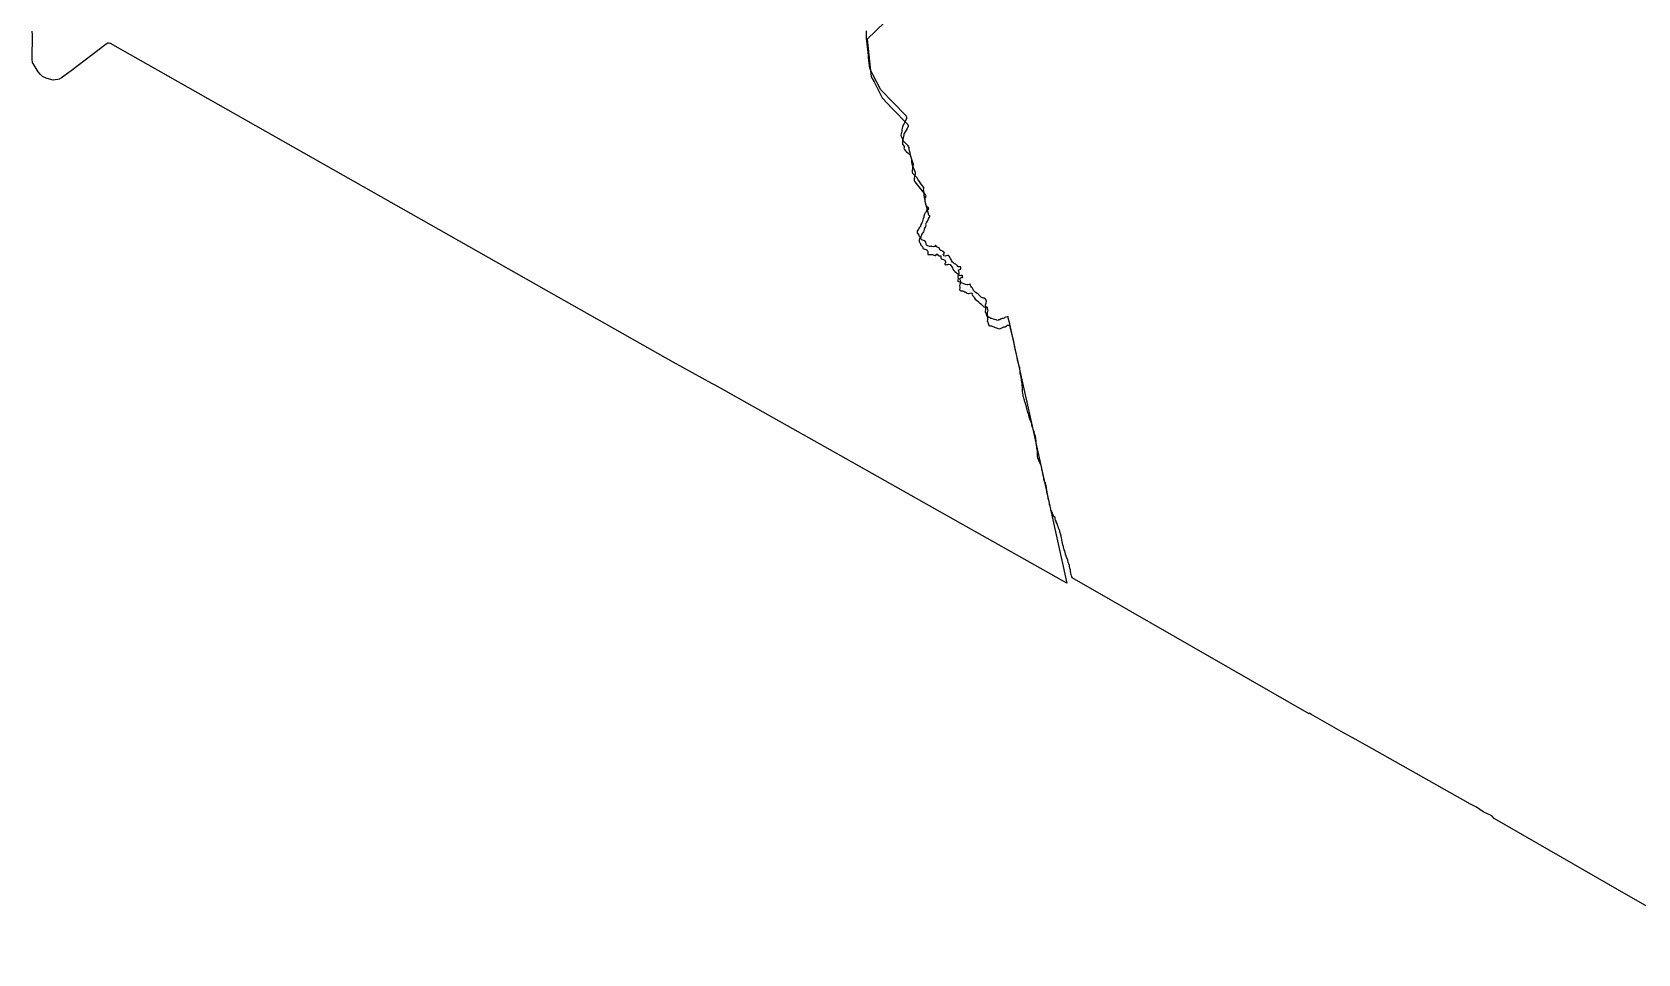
# Model space of a CAD drawing. Header units: inches. Extents: x 33.9 to 41.9, y -4.8 to 5.4.
# Drawn here: x 34.028 to 35.111, y -1.637 to -1.015 of the extents above; entities that cross this region are included whole.
import ezdxf

# ---------------------------------------------------------------- set-up
doc = ezdxf.new("R2010")
doc.units = ezdxf.units.IN
doc.header["$MEASUREMENT"] = 0
doc.layers.add('Counties', color=7, linetype='Continuous')

msp = doc.modelspace()

# ---------------------------------------------------------------- linework, layer by layer
at = {"layer": 'Counties'}
for points in [[(34.6094, -1.0021), (34.5913, -1.0194), (34.594, -1.0448), (34.5961, -1.048), (34.6015, -1.059), (34.6086, -1.0663), (34.6185, -1.0766), (34.6189, -1.077), (34.619, -1.0775), (34.6191, -1.078), (34.619, -1.0784), (34.6189, -1.0788), (34.6187, -1.0792), (34.6183, -1.0797), (34.6164, -1.0829), (34.6162, -1.0834), (34.6162, -1.0837), (34.6161, -1.0843), (34.6159, -1.0848), (34.6158, -1.0852), (34.6156, -1.0862), (34.6155, -1.0869), (34.6154, -1.0876), (34.6153, -1.0883), (34.6153, -1.0887), (34.6152, -1.0896), (34.6153, -1.0901), (34.6158, -1.091), (34.6163, -1.0917), (34.6163, -1.0923), (34.6162, -1.093), (34.6163, -1.0936), (34.6173, -1.0946), (34.618, -1.0953), (34.6189, -1.096), (34.6197, -1.0968), (34.6204, -1.0975), (34.6207, -1.0981), (34.621, -1.0997), (34.6213, -1.101), (34.6214, -1.1022), (34.6216, -1.1034), (34.622, -1.1048), (34.6224, -1.1059), (34.6229, -1.1069), (34.6233, -1.1079), (34.6236, -1.1086), (34.6237, -1.1091), (34.6237, -1.1101), (34.6235, -1.1112), (34.6234, -1.1122), (34.6232, -1.1132), (34.623, -1.1142), (34.6231, -1.1146), (34.6236, -1.1156), (34.6299, -1.1235), (34.6307, -1.1245), (34.631, -1.1251), (34.6308, -1.1257), (34.6307, -1.1261), (34.6306, -1.1265), (34.6304, -1.1268), (34.6302, -1.1274), (34.6302, -1.1279), (34.6304, -1.1287), (34.6327, -1.1378), (34.6332, -1.1384), (34.6337, -1.139), (34.6333, -1.1395), (34.6328, -1.14), (34.6326, -1.1407), (34.6323, -1.1414), (34.6318, -1.1422), (34.6315, -1.1427), (34.6311, -1.1433), (34.6308, -1.1442), (34.6309, -1.1448), (34.6307, -1.1457), (34.6301, -1.1469), (34.6299, -1.1476), (34.6296, -1.1488), (34.6293, -1.1493), (34.6289, -1.1499), (34.6286, -1.1505), (34.6276, -1.1526), (34.6275, -1.153), (34.6272, -1.1535), (34.6268, -1.154), (34.6266, -1.1543), (34.6265, -1.155), (34.6265, -1.1558), (34.6265, -1.156), (34.6269, -1.1566), (34.6271, -1.157), (34.6273, -1.1576), (34.6277, -1.1584), (34.6281, -1.1588), (34.6285, -1.1591), (34.6287, -1.1594), (34.6289, -1.16), (34.629, -1.1605), (34.6296, -1.1608), (34.6302, -1.161), (34.6312, -1.1613), (34.6319, -1.1618), (34.6323, -1.1625), (34.6324, -1.1633), (34.6323, -1.1641), (34.6324, -1.1646), (34.6329, -1.1646), (34.634, -1.1647), (34.6347, -1.1647), (34.6352, -1.1647), (34.636, -1.1649), (34.6364, -1.165), (34.6368, -1.1651), (34.6373, -1.1652), (34.6378, -1.1652), (34.6382, -1.1646), (34.6384, -1.1642), (34.6387, -1.1641), (34.6388, -1.1646), (34.6393, -1.1653), (34.64, -1.1655), (34.641, -1.1656), (34.641, -1.1661), (34.6412, -1.1667), (34.6414, -1.1674), (34.6421, -1.1678), (34.6429, -1.168), (34.6433, -1.1682), (34.6439, -1.1685), (34.6441, -1.1689), (34.6443, -1.1695), (34.6442, -1.1702), (34.6438, -1.1706), (34.6437, -1.1711), (34.6441, -1.1715), (34.6449, -1.1714), (34.6458, -1.1714), (34.6466, -1.1712), (34.6473, -1.1713), (34.6479, -1.172), (34.6485, -1.1729), (34.6489, -1.1736), (34.6493, -1.1746), (34.6499, -1.1755), (34.6506, -1.1762), (34.6515, -1.1768), (34.6526, -1.1776), (34.6535, -1.1783), (34.6542, -1.1789), (34.6548, -1.1786), (34.6554, -1.1785), (34.6555, -1.1797), (34.6557, -1.1803), (34.6549, -1.1803), (34.6544, -1.1806), (34.6537, -1.1811), (34.6542, -1.1819), (34.6544, -1.1829), (34.6544, -1.1838), (34.654, -1.1848), (34.6538, -1.1858), (34.6539, -1.1866), (34.654, -1.1873), (34.6538, -1.1882), (34.6538, -1.1885), (34.6542, -1.1888), (34.6546, -1.1891), (34.6552, -1.1891), (34.6557, -1.1892), (34.6563, -1.1894), (34.657, -1.1897), (34.6575, -1.1899), (34.6582, -1.1902), (34.6589, -1.1906), (34.6596, -1.191), (34.6603, -1.191), (34.6608, -1.1907), (34.6614, -1.1905), (34.662, -1.1906), (34.6624, -1.1911), (34.6623, -1.1916), (34.6625, -1.1923), (34.6633, -1.1931), (34.6636, -1.1937), (34.6643, -1.1948), (34.6651, -1.1955), (34.6661, -1.1962), (34.667, -1.197), (34.6681, -1.198), (34.6692, -1.1991), (34.6701, -1.1999), (34.671, -1.2), (34.672, -1.1999), (34.6724, -1.2007), (34.6726, -1.2017), (34.6727, -1.2027), (34.6724, -1.2036), (34.6723, -1.2047), (34.6726, -1.2064), (34.6726, -1.2076), (34.6725, -1.2086), (34.6723, -1.2096), (34.6728, -1.2103), (34.673, -1.2111), (34.6732, -1.2118), (34.6734, -1.2125), (34.6742, -1.2128), (34.6752, -1.2128), (34.6762, -1.2132), (34.6769, -1.2134), (34.6778, -1.2138), (34.6786, -1.2141), (34.6792, -1.2143), (34.6799, -1.2146), (34.6809, -1.2147), (34.6818, -1.2143), (34.6826, -1.2138), (34.6835, -1.2135), (34.6846, -1.2135), (34.6854, -1.2128), (34.686, -1.2124), (34.6868, -1.2123), (34.6876, -1.2123), (34.6879, -1.2137), (34.6939, -1.2411), (34.7022, -1.2785), (34.726, -1.3863), (34.6386, -1.3371), (34.5808, -1.3045), (34.4888, -1.2527), (34.4865, -1.2516), (34.4605, -1.2372), (34.4553, -1.2343), (34.3751, -1.1888), (34.3751, -1.1888), (34.0809, -1.0222), (34.0801, -1.0221), (34.0792, -1.0221), (34.0781, -1.0226), (34.0544, -1.0406), (34.0494, -1.0443), (34.0478, -1.0454), (34.0463, -1.0463), (34.0453, -1.0466), (34.0437, -1.0468), (34.0422, -1.0469), (34.0397, -1.0463), (34.0375, -1.0457), (34.035, -1.0444), (34.0338, -1.0431), (34.0322, -1.0414), (34.0307, -1.0392), (34.0294, -1.0369), (34.0284, -1.0351), (34.0281, -1.0327), (34.0282, -1.0163), (34.0281, -1.014)], [(34.6094, -1.0021), (34.5913, -1.0194), (34.594, -1.0448), (34.5961, -1.048), (34.6015, -1.059), (34.6086, -1.0663), (34.6185, -1.0766), (34.6189, -1.077), (34.619, -1.0775), (34.6191, -1.078), (34.619, -1.0784), (34.6189, -1.0788), (34.6187, -1.0792), (34.6183, -1.0797), (34.6164, -1.0829), (34.6162, -1.0834), (34.6162, -1.0837), (34.6161, -1.0843), (34.6159, -1.0848), (34.6158, -1.0852), (34.6156, -1.0862), (34.6155, -1.0869), (34.6154, -1.0876), (34.6153, -1.0883), (34.6153, -1.0887), (34.6152, -1.0896), (34.6153, -1.0901), (34.6158, -1.091), (34.6163, -1.0917), (34.6163, -1.0923), (34.6162, -1.093), (34.6163, -1.0936), (34.6173, -1.0946), (34.618, -1.0953), (34.6189, -1.096), (34.6197, -1.0968), (34.6204, -1.0975), (34.6207, -1.0981), (34.621, -1.0997), (34.6213, -1.101), (34.6214, -1.1022), (34.6216, -1.1034), (34.622, -1.1048), (34.6224, -1.1059), (34.6229, -1.1069), (34.6233, -1.1079), (34.6236, -1.1086), (34.6237, -1.1091), (34.6237, -1.1101), (34.6235, -1.1112), (34.6234, -1.1122), (34.6232, -1.1132), (34.623, -1.1142), (34.6231, -1.1146), (34.6236, -1.1156), (34.6299, -1.1235), (34.6307, -1.1245), (34.631, -1.1251), (34.6308, -1.1257), (34.6307, -1.1261), (34.6306, -1.1265), (34.6304, -1.1268), (34.6302, -1.1274), (34.6302, -1.1279), (34.6304, -1.1287), (34.6327, -1.1378), (34.6332, -1.1384), (34.6337, -1.139), (34.6333, -1.1395), (34.6328, -1.14), (34.6326, -1.1407), (34.6323, -1.1414), (34.6318, -1.1422), (34.6315, -1.1427), (34.6311, -1.1433), (34.6308, -1.1442), (34.6309, -1.1448), (34.6307, -1.1457), (34.6301, -1.1469), (34.6299, -1.1476), (34.6296, -1.1488), (34.6293, -1.1493), (34.6289, -1.1499), (34.6286, -1.1505), (34.6276, -1.1526), (34.6275, -1.153), (34.6272, -1.1535), (34.6268, -1.154), (34.6266, -1.1543), (34.6265, -1.155), (34.6265, -1.1558), (34.6265, -1.156), (34.6269, -1.1566), (34.6271, -1.157), (34.6273, -1.1576), (34.6277, -1.1584), (34.6281, -1.1588), (34.6285, -1.1591), (34.6287, -1.1594), (34.6289, -1.16), (34.629, -1.1605), (34.6296, -1.1608), (34.6302, -1.161), (34.6312, -1.1613), (34.6319, -1.1618), (34.6323, -1.1625), (34.6324, -1.1633), (34.6323, -1.1641), (34.6324, -1.1646), (34.6329, -1.1646), (34.634, -1.1647), (34.6347, -1.1647), (34.6352, -1.1647), (34.636, -1.1649), (34.6364, -1.165), (34.6368, -1.1651), (34.6373, -1.1652), (34.6378, -1.1652), (34.6382, -1.1646), (34.6384, -1.1642), (34.6387, -1.1641), (34.6388, -1.1646), (34.6393, -1.1653), (34.64, -1.1655), (34.641, -1.1656), (34.641, -1.1661), (34.6412, -1.1667), (34.6414, -1.1674), (34.6421, -1.1678), (34.6429, -1.168), (34.6433, -1.1682), (34.6439, -1.1685), (34.6441, -1.1689), (34.6443, -1.1695), (34.6442, -1.1702), (34.6438, -1.1706), (34.6437, -1.1711), (34.6441, -1.1715), (34.6449, -1.1714), (34.6458, -1.1714), (34.6466, -1.1712), (34.6473, -1.1713), (34.6479, -1.172), (34.6485, -1.1729), (34.6489, -1.1736), (34.6493, -1.1746), (34.6499, -1.1755), (34.6506, -1.1762), (34.6515, -1.1768), (34.6526, -1.1776), (34.6535, -1.1783), (34.6542, -1.1789), (34.6548, -1.1786), (34.6554, -1.1785), (34.6555, -1.1797), (34.6557, -1.1803), (34.6549, -1.1803), (34.6544, -1.1806), (34.6537, -1.1811), (34.6542, -1.1819), (34.6544, -1.1829), (34.6544, -1.1838), (34.654, -1.1848), (34.6538, -1.1858), (34.6539, -1.1866), (34.654, -1.1873), (34.6538, -1.1882), (34.6538, -1.1885), (34.6542, -1.1888), (34.6546, -1.1891), (34.6552, -1.1891), (34.6557, -1.1892), (34.6563, -1.1894), (34.657, -1.1897), (34.6575, -1.1899), (34.6582, -1.1902), (34.6589, -1.1906), (34.6596, -1.191), (34.6603, -1.191), (34.6608, -1.1907), (34.6614, -1.1905), (34.662, -1.1906), (34.6624, -1.1911), (34.6623, -1.1916), (34.6625, -1.1923), (34.6633, -1.1931), (34.6636, -1.1937), (34.6643, -1.1948), (34.6651, -1.1955), (34.6661, -1.1962), (34.667, -1.197), (34.6681, -1.198), (34.6692, -1.1991), (34.6701, -1.1999), (34.671, -1.2), (34.672, -1.1999), (34.6724, -1.2007), (34.6726, -1.2017), (34.6727, -1.2027), (34.6724, -1.2036), (34.6723, -1.2047), (34.6726, -1.2064), (34.6726, -1.2076), (34.6725, -1.2086), (34.6723, -1.2096), (34.6728, -1.2103), (34.673, -1.2111), (34.6732, -1.2118), (34.6734, -1.2125), (34.6742, -1.2128), (34.6752, -1.2128), (34.6762, -1.2132), (34.6769, -1.2134), (34.6778, -1.2138), (34.6786, -1.2141), (34.6792, -1.2143), (34.6799, -1.2146), (34.6809, -1.2147), (34.6818, -1.2143), (34.6826, -1.2138), (34.6835, -1.2135), (34.6846, -1.2135), (34.6854, -1.2128), (34.686, -1.2124), (34.6868, -1.2123), (34.6876, -1.2123), (34.6879, -1.2137), (34.6939, -1.2411), (34.7022, -1.2785), (34.726, -1.3863), (34.6386, -1.3371), (34.5808, -1.3045), (34.4888, -1.2527), (34.4865, -1.2516), (34.4605, -1.2372), (34.4553, -1.2343), (34.3751, -1.1888), (34.3751, -1.1888), (34.0809, -1.0222), (34.0801, -1.0221), (34.0792, -1.0221), (34.0781, -1.0226), (34.0544, -1.0406), (34.0494, -1.0443), (34.0478, -1.0454), (34.0463, -1.0463), (34.0453, -1.0466), (34.0437, -1.0468), (34.0422, -1.0469), (34.0397, -1.0463), (34.0375, -1.0457), (34.035, -1.0444), (34.0338, -1.0431), (34.0322, -1.0414), (34.0307, -1.0392), (34.0294, -1.0369), (34.0284, -1.0351), (34.0281, -1.0327), (34.0282, -1.0163), (34.0281, -1.014)], [(35.1733, -1.6366), (35.0977, -1.5931), (35.0143, -1.5451), (35.0128, -1.5434), (35.007, -1.5407), (35.0024, -1.5375), (34.9984, -1.5355), (34.9302, -1.4971), (34.9259, -1.4947), (34.921, -1.492), (34.9128, -1.4873), (34.9032, -1.4819), (34.8908, -1.4748), (34.8896, -1.4741), (34.8896, -1.4746), (34.7296, -1.3827), (34.7293, -1.3815), (34.7291, -1.3805), (34.7289, -1.3796), (34.7286, -1.3784), (34.7285, -1.3777), (34.7281, -1.3763), (34.728, -1.3752), (34.7278, -1.3745), (34.7275, -1.3734), (34.727, -1.3724), (34.7267, -1.3709), (34.7262, -1.3693), (34.7257, -1.3682), (34.7253, -1.3669), (34.725, -1.3656), (34.7247, -1.3646), (34.7244, -1.3638), (34.7241, -1.363), (34.7238, -1.3618), (34.7234, -1.3606), (34.7231, -1.3594), (34.723, -1.3583), (34.7228, -1.3572), (34.7224, -1.3558), (34.7222, -1.3546), (34.7219, -1.3531), (34.7214, -1.3517), (34.7213, -1.351), (34.7209, -1.3501), (34.7205, -1.3492), (34.7202, -1.3482), (34.7199, -1.3473), (34.7195, -1.3462), (34.719, -1.3451), (34.7188, -1.3445), (34.7185, -1.3438), (34.7182, -1.343), (34.7182, -1.3421), (34.7182, -1.3419), (34.7176, -1.3417), (34.7172, -1.341), (34.7169, -1.3403), (34.7165, -1.3393), (34.716, -1.3382), (34.7153, -1.3372), (34.7152, -1.3365), (34.715, -1.3354), (34.7148, -1.3345), (34.7145, -1.3336), (34.7145, -1.3329), (34.7144, -1.3323), (34.7141, -1.3313), (34.7137, -1.33), (34.7135, -1.3292), (34.7134, -1.3286), (34.7132, -1.3275), (34.713, -1.3264), (34.7127, -1.3254), (34.7128, -1.3245), (34.7127, -1.3236), (34.7124, -1.3225), (34.7123, -1.3217), (34.7122, -1.3208), (34.712, -1.3201), (34.7116, -1.3188), (34.7113, -1.3182), (34.7108, -1.3171), (34.7106, -1.3164), (34.7105, -1.3157), (34.7103, -1.3145), (34.7101, -1.3137), (34.71, -1.3124), (34.7096, -1.3112), (34.7095, -1.3104), (34.7092, -1.3096), (34.7092, -1.3088), (34.709, -1.3082), (34.7087, -1.3071), (34.7085, -1.3064), (34.7082, -1.3058), (34.7079, -1.305), (34.7076, -1.3044), (34.7072, -1.3036), (34.7069, -1.3028), (34.7066, -1.302), (34.7063, -1.3008), (34.7063, -1.2997), (34.7063, -1.299), (34.7063, -1.2982), (34.7062, -1.2972), (34.7061, -1.2964), (34.7059, -1.2953), (34.7058, -1.2942), (34.7056, -1.2934), (34.7055, -1.2921), (34.7053, -1.2904), (34.7052, -1.2893), (34.7051, -1.2885), (34.7049, -1.2875), (34.7048, -1.2868), (34.7046, -1.2861), (34.7041, -1.2843), (34.7036, -1.2831), (34.7033, -1.2823), (34.703, -1.2813), (34.7028, -1.2806), (34.7026, -1.2797), (34.7024, -1.2789), (34.702, -1.2777), (34.7014, -1.2761), (34.701, -1.2752), (34.7007, -1.2743), (34.7004, -1.2729), (34.7002, -1.272), (34.6999, -1.2712), (34.6996, -1.2703), (34.6993, -1.2695), (34.6991, -1.2688), (34.6988, -1.2675), (34.6986, -1.2668), (34.6985, -1.2661), (34.6979, -1.2646), (34.6977, -1.264), (34.6975, -1.263), (34.6973, -1.2623), (34.697, -1.2613), (34.6967, -1.2604), (34.6966, -1.2594), (34.6964, -1.2584), (34.6963, -1.2571), (34.6961, -1.2559), (34.6961, -1.2547), (34.6961, -1.254), (34.696, -1.2534), (34.6959, -1.2524), (34.6959, -1.2517), (34.6957, -1.2507), (34.6956, -1.2496), (34.6955, -1.2485), (34.6954, -1.2479), (34.6954, -1.2471), (34.6947, -1.2447), (34.6943, -1.2412), (34.6938, -1.2394), (34.6932, -1.2373), (34.6929, -1.2359), (34.6926, -1.2338), (34.6918, -1.2303), (34.6909, -1.2262), (34.6903, -1.2234), (34.6894, -1.2199), (34.6888, -1.217), (34.6881, -1.2146), (34.6876, -1.2113), (34.6865, -1.2073), (34.6865, -1.2064), (34.685, -1.2068), (34.6843, -1.2071), (34.6839, -1.2076), (34.6832, -1.2077), (34.6824, -1.2079), (34.6817, -1.2081), (34.681, -1.2087), (34.6802, -1.2088), (34.6794, -1.2091), (34.6784, -1.2088), (34.6774, -1.2084), (34.6767, -1.2083), (34.6756, -1.2079), (34.6748, -1.2077), (34.6741, -1.2071), (34.6734, -1.2071), (34.6727, -1.2067), (34.6722, -1.2062), (34.6721, -1.2055), (34.6719, -1.2049), (34.6716, -1.2043), (34.6712, -1.2038), (34.6713, -1.203), (34.6715, -1.202), (34.6715, -1.2012), (34.6715, -1.2005), (34.6714, -1.1997), (34.6712, -1.1986), (34.6714, -1.1979), (34.6716, -1.1972), (34.6718, -1.1964), (34.6716, -1.1956), (34.6714, -1.195), (34.6711, -1.1943), (34.6705, -1.1941), (34.6698, -1.194), (34.6691, -1.1939), (34.6686, -1.1936), (34.6679, -1.193), (34.667, -1.1921), (34.6663, -1.1914), (34.6653, -1.1908), (34.6643, -1.19), (34.6637, -1.1895), (34.6631, -1.189), (34.6629, -1.1883), (34.6624, -1.1874), (34.6617, -1.1866), (34.6614, -1.186), (34.6611, -1.1854), (34.6608, -1.1846), (34.6602, -1.1849), (34.6594, -1.1851), (34.6588, -1.1851), (34.6578, -1.1849), (34.6572, -1.1846), (34.6566, -1.1843), (34.6556, -1.1839), (34.6548, -1.1837), (34.6539, -1.1833), (34.6532, -1.183), (34.6526, -1.1825), (34.6528, -1.1818), (34.653, -1.1809), (34.6527, -1.18), (34.6528, -1.1791), (34.6532, -1.1782), (34.6535, -1.1772), (34.6534, -1.1766), (34.6531, -1.1757), (34.6531, -1.1749), (34.6539, -1.1748), (34.6545, -1.1745), (34.6547, -1.1735), (34.6544, -1.1729), (34.6538, -1.173), (34.6529, -1.1729), (34.6523, -1.1722), (34.6517, -1.1716), (34.6512, -1.1712), (34.6504, -1.1709), (34.6497, -1.1702), (34.649, -1.1698), (34.6484, -1.1687), (34.648, -1.168), (34.6476, -1.1673), (34.6471, -1.1664), (34.6467, -1.1658), (34.6462, -1.1653), (34.6455, -1.1654), (34.6448, -1.1655), (34.6441, -1.1657), (34.6432, -1.1656), (34.6427, -1.1651), (34.6432, -1.1645), (34.6435, -1.1638), (34.6432, -1.163), (34.6425, -1.1626), (34.6417, -1.1622), (34.6412, -1.1619), (34.6405, -1.1615), (34.6403, -1.1607), (34.6399, -1.1601), (34.6394, -1.1598), (34.6384, -1.1594), (34.6375, -1.1584), (34.6368, -1.1592), (34.6361, -1.1595), (34.6351, -1.1593), (34.6344, -1.1592), (34.6337, -1.1592), (34.6321, -1.1587), (34.6314, -1.1584), (34.6313, -1.1574), (34.631, -1.1563), (34.6306, -1.1557), (34.6301, -1.1554), (34.6294, -1.1552), (34.6283, -1.1548), (34.6279, -1.1542), (34.6274, -1.1533), (34.6267, -1.1526), (34.6264, -1.1518), (34.6262, -1.1511), (34.6254, -1.1501), (34.6254, -1.1494), (34.6254, -1.1488), (34.6258, -1.1481), (34.6263, -1.1476), (34.6264, -1.1469), (34.6269, -1.1462), (34.6275, -1.1454), (34.6278, -1.1444), (34.6282, -1.1438), (34.6286, -1.143), (34.629, -1.1421), (34.6292, -1.1413), (34.6293, -1.1403), (34.6299, -1.1392), (34.6299, -1.1385), (34.63, -1.1379), (34.6304, -1.1371), (34.6308, -1.1362), (34.6314, -1.1355), (34.6316, -1.1347), (34.6323, -1.1341), (34.633, -1.134), (34.6327, -1.1332), (34.6321, -1.1326), (34.6312, -1.1317), (34.6299, -1.1249), (34.6298, -1.1235), (34.6298, -1.1227), (34.6296, -1.1218), (34.6294, -1.1212), (34.6296, -1.1204), (34.6297, -1.1193), (34.6278, -1.1172), (34.6274, -1.1165), (34.6266, -1.1153), (34.6259, -1.1143), (34.6249, -1.1127), (34.623, -1.1108), (34.6222, -1.11), (34.622, -1.1091), (34.622, -1.1079), (34.6222, -1.1068), (34.6222, -1.1068), (34.6222, -1.1067), (34.6222, -1.1058), (34.6224, -1.105), (34.6226, -1.1039), (34.6225, -1.1032), (34.621, -1.0991), (34.6206, -1.0975), (34.6206, -1.0969), (34.6204, -1.0961), (34.62, -1.0947), (34.6198, -1.0937), (34.6197, -1.0923), (34.619, -1.0913), (34.6155, -1.0877), (34.6155, -1.0868), (34.6153, -1.0861), (34.6148, -1.0855), (34.6144, -1.0846), (34.6143, -1.084), (34.6145, -1.0832), (34.6147, -1.0823), (34.6149, -1.0815), (34.6151, -1.0806), (34.6152, -1.0797), (34.6154, -1.0782), (34.6157, -1.0776), (34.6162, -1.0768), (34.6166, -1.0761), (34.6173, -1.0747), (34.6178, -1.0735), (34.6181, -1.0728), (34.6182, -1.072), (34.6177, -1.0711), (34.6172, -1.0705), (34.6007, -1.0536), (34.5954, -1.0435), (34.5937, -1.04), (34.5932, -1.039), (34.5923, -1.0316), (34.5922, -1.0304), (34.5909, -1.0187), (34.5909, -1.0137)], [(35.1733, -1.6366), (35.0977, -1.5931), (35.0143, -1.5451), (35.0128, -1.5434), (35.007, -1.5407), (35.0024, -1.5375), (34.9984, -1.5355), (34.9302, -1.4971), (34.9259, -1.4947), (34.921, -1.492), (34.9128, -1.4873), (34.9032, -1.4819), (34.8908, -1.4748), (34.8896, -1.4741), (34.8896, -1.4746), (34.7296, -1.3827), (34.7293, -1.3815), (34.7291, -1.3805), (34.7289, -1.3796), (34.7286, -1.3784), (34.7285, -1.3777), (34.7281, -1.3763), (34.728, -1.3752), (34.7278, -1.3745), (34.7275, -1.3734), (34.727, -1.3724), (34.7267, -1.3709), (34.7262, -1.3693), (34.7257, -1.3682), (34.7253, -1.3669), (34.725, -1.3656), (34.7247, -1.3646), (34.7244, -1.3638), (34.7241, -1.363), (34.7238, -1.3618), (34.7234, -1.3606), (34.7231, -1.3594), (34.723, -1.3583), (34.7228, -1.3572), (34.7224, -1.3558), (34.7222, -1.3546), (34.7219, -1.3531), (34.7214, -1.3517), (34.7213, -1.351), (34.7209, -1.3501), (34.7205, -1.3492), (34.7202, -1.3482), (34.7199, -1.3473), (34.7195, -1.3462), (34.719, -1.3451), (34.7188, -1.3445), (34.7185, -1.3438), (34.7182, -1.343), (34.7182, -1.3421), (34.7182, -1.3419), (34.7176, -1.3417), (34.7172, -1.341), (34.7169, -1.3403), (34.7165, -1.3393), (34.716, -1.3382), (34.7153, -1.3372), (34.7152, -1.3365), (34.715, -1.3354), (34.7148, -1.3345), (34.7145, -1.3336), (34.7145, -1.3329), (34.7144, -1.3323), (34.7141, -1.3313), (34.7137, -1.33), (34.7135, -1.3292), (34.7134, -1.3286), (34.7132, -1.3275), (34.713, -1.3264), (34.7127, -1.3254), (34.7128, -1.3245), (34.7127, -1.3236), (34.7124, -1.3225), (34.7123, -1.3217), (34.7122, -1.3208), (34.712, -1.3201), (34.7116, -1.3188), (34.7113, -1.3182), (34.7108, -1.3171), (34.7106, -1.3164), (34.7105, -1.3157), (34.7103, -1.3145), (34.7101, -1.3137), (34.71, -1.3124), (34.7096, -1.3112), (34.7095, -1.3104), (34.7092, -1.3096), (34.7092, -1.3088), (34.709, -1.3082), (34.7087, -1.3071), (34.7085, -1.3064), (34.7082, -1.3058), (34.7079, -1.305), (34.7076, -1.3044), (34.7072, -1.3036), (34.7069, -1.3028), (34.7066, -1.302), (34.7063, -1.3008), (34.7063, -1.2997), (34.7063, -1.299), (34.7063, -1.2982), (34.7062, -1.2972), (34.7061, -1.2964), (34.7059, -1.2953), (34.7058, -1.2942), (34.7056, -1.2934), (34.7055, -1.2921), (34.7053, -1.2904), (34.7052, -1.2893), (34.7051, -1.2885), (34.7049, -1.2875), (34.7048, -1.2868), (34.7046, -1.2861), (34.7041, -1.2843), (34.7036, -1.2831), (34.7033, -1.2823), (34.703, -1.2813), (34.7028, -1.2806), (34.7026, -1.2797), (34.7024, -1.2789), (34.702, -1.2777), (34.7014, -1.2761), (34.701, -1.2752), (34.7007, -1.2743), (34.7004, -1.2729), (34.7002, -1.272), (34.6999, -1.2712), (34.6996, -1.2703), (34.6993, -1.2695), (34.6991, -1.2688), (34.6988, -1.2675), (34.6986, -1.2668), (34.6985, -1.2661), (34.6979, -1.2646), (34.6977, -1.264), (34.6975, -1.263), (34.6973, -1.2623), (34.697, -1.2613), (34.6967, -1.2604), (34.6966, -1.2594), (34.6964, -1.2584), (34.6963, -1.2571), (34.6961, -1.2559), (34.6961, -1.2547), (34.6961, -1.254), (34.696, -1.2534), (34.6959, -1.2524), (34.6959, -1.2517), (34.6957, -1.2507), (34.6956, -1.2496), (34.6955, -1.2485), (34.6954, -1.2479), (34.6954, -1.2471), (34.6947, -1.2447), (34.6943, -1.2412), (34.6938, -1.2394), (34.6932, -1.2373), (34.6929, -1.2359), (34.6926, -1.2338), (34.6918, -1.2303), (34.6909, -1.2262), (34.6903, -1.2234), (34.6894, -1.2199), (34.6888, -1.217), (34.6881, -1.2146), (34.6876, -1.2113), (34.6865, -1.2073), (34.6865, -1.2064), (34.685, -1.2068), (34.6843, -1.2071), (34.6839, -1.2076), (34.6832, -1.2077), (34.6824, -1.2079), (34.6817, -1.2081), (34.681, -1.2087), (34.6802, -1.2088), (34.6794, -1.2091), (34.6784, -1.2088), (34.6774, -1.2084), (34.6767, -1.2083), (34.6756, -1.2079), (34.6748, -1.2077), (34.6741, -1.2071), (34.6734, -1.2071), (34.6727, -1.2067), (34.6722, -1.2062), (34.6721, -1.2055), (34.6719, -1.2049), (34.6716, -1.2043), (34.6712, -1.2038), (34.6713, -1.203), (34.6715, -1.202), (34.6715, -1.2012), (34.6715, -1.2005), (34.6714, -1.1997), (34.6712, -1.1986), (34.6714, -1.1979), (34.6716, -1.1972), (34.6718, -1.1964), (34.6716, -1.1956), (34.6714, -1.195), (34.6711, -1.1943), (34.6705, -1.1941), (34.6698, -1.194), (34.6691, -1.1939), (34.6686, -1.1936), (34.6679, -1.193), (34.667, -1.1921), (34.6663, -1.1914), (34.6653, -1.1908), (34.6643, -1.19), (34.6637, -1.1895), (34.6631, -1.189), (34.6629, -1.1883), (34.6624, -1.1874), (34.6617, -1.1866), (34.6614, -1.186), (34.6611, -1.1854), (34.6608, -1.1846), (34.6602, -1.1849), (34.6594, -1.1851), (34.6588, -1.1851), (34.6578, -1.1849), (34.6572, -1.1846), (34.6566, -1.1843), (34.6556, -1.1839), (34.6548, -1.1837), (34.6539, -1.1833), (34.6532, -1.183), (34.6526, -1.1825), (34.6528, -1.1818), (34.653, -1.1809), (34.6527, -1.18), (34.6528, -1.1791), (34.6532, -1.1782), (34.6535, -1.1772), (34.6534, -1.1766), (34.6531, -1.1757), (34.6531, -1.1749), (34.6539, -1.1748), (34.6545, -1.1745), (34.6547, -1.1735), (34.6544, -1.1729), (34.6538, -1.173), (34.6529, -1.1729), (34.6523, -1.1722), (34.6517, -1.1716), (34.6512, -1.1712), (34.6504, -1.1709), (34.6497, -1.1702), (34.649, -1.1698), (34.6484, -1.1687), (34.648, -1.168), (34.6476, -1.1673), (34.6471, -1.1664), (34.6467, -1.1658), (34.6462, -1.1653), (34.6455, -1.1654), (34.6448, -1.1655), (34.6441, -1.1657), (34.6432, -1.1656), (34.6427, -1.1651), (34.6432, -1.1645), (34.6435, -1.1638), (34.6432, -1.163), (34.6425, -1.1626), (34.6417, -1.1622), (34.6412, -1.1619), (34.6405, -1.1615), (34.6403, -1.1607), (34.6399, -1.1601), (34.6394, -1.1598), (34.6384, -1.1594), (34.6375, -1.1584), (34.6368, -1.1592), (34.6361, -1.1595), (34.6351, -1.1593), (34.6344, -1.1592), (34.6337, -1.1592), (34.6321, -1.1587), (34.6314, -1.1584), (34.6313, -1.1574), (34.631, -1.1563), (34.6306, -1.1557), (34.6301, -1.1554), (34.6294, -1.1552), (34.6283, -1.1548), (34.6279, -1.1542), (34.6274, -1.1533), (34.6267, -1.1526), (34.6264, -1.1518), (34.6262, -1.1511), (34.6254, -1.1501), (34.6254, -1.1494), (34.6254, -1.1488), (34.6258, -1.1481), (34.6263, -1.1476), (34.6264, -1.1469), (34.6269, -1.1462), (34.6275, -1.1454), (34.6278, -1.1444), (34.6282, -1.1438), (34.6286, -1.143), (34.629, -1.1421), (34.6292, -1.1413), (34.6293, -1.1403), (34.6299, -1.1392), (34.6299, -1.1385), (34.63, -1.1379), (34.6304, -1.1371), (34.6308, -1.1362), (34.6314, -1.1355), (34.6316, -1.1347), (34.6323, -1.1341), (34.633, -1.134), (34.6327, -1.1332), (34.6321, -1.1326), (34.6312, -1.1317), (34.6299, -1.1249), (34.6298, -1.1235), (34.6298, -1.1227), (34.6296, -1.1218), (34.6294, -1.1212), (34.6296, -1.1204), (34.6297, -1.1193), (34.6278, -1.1172), (34.6274, -1.1165), (34.6266, -1.1153), (34.6259, -1.1143), (34.6249, -1.1127), (34.623, -1.1108), (34.6222, -1.11), (34.622, -1.1091), (34.622, -1.1079), (34.6222, -1.1068), (34.6222, -1.1068), (34.6222, -1.1067), (34.6222, -1.1058), (34.6224, -1.105), (34.6226, -1.1039), (34.6225, -1.1032), (34.621, -1.0991), (34.6206, -1.0975), (34.6206, -1.0969), (34.6204, -1.0961), (34.62, -1.0947), (34.6198, -1.0937), (34.6197, -1.0923), (34.619, -1.0913), (34.6155, -1.0877), (34.6155, -1.0868), (34.6153, -1.0861), (34.6148, -1.0855), (34.6144, -1.0846), (34.6143, -1.084), (34.6145, -1.0832), (34.6147, -1.0823), (34.6149, -1.0815), (34.6151, -1.0806), (34.6152, -1.0797), (34.6154, -1.0782), (34.6157, -1.0776), (34.6162, -1.0768), (34.6166, -1.0761), (34.6173, -1.0747), (34.6178, -1.0735), (34.6181, -1.0728), (34.6182, -1.072), (34.6177, -1.0711), (34.6172, -1.0705), (34.6007, -1.0536), (34.5954, -1.0435), (34.5937, -1.04), (34.5932, -1.039), (34.5923, -1.0316), (34.5922, -1.0304), (34.5909, -1.0187), (34.5909, -1.0137)]]:
    msp.add_lwpolyline(points, dxfattribs=at)

doc.saveas('drawing.dxf')
